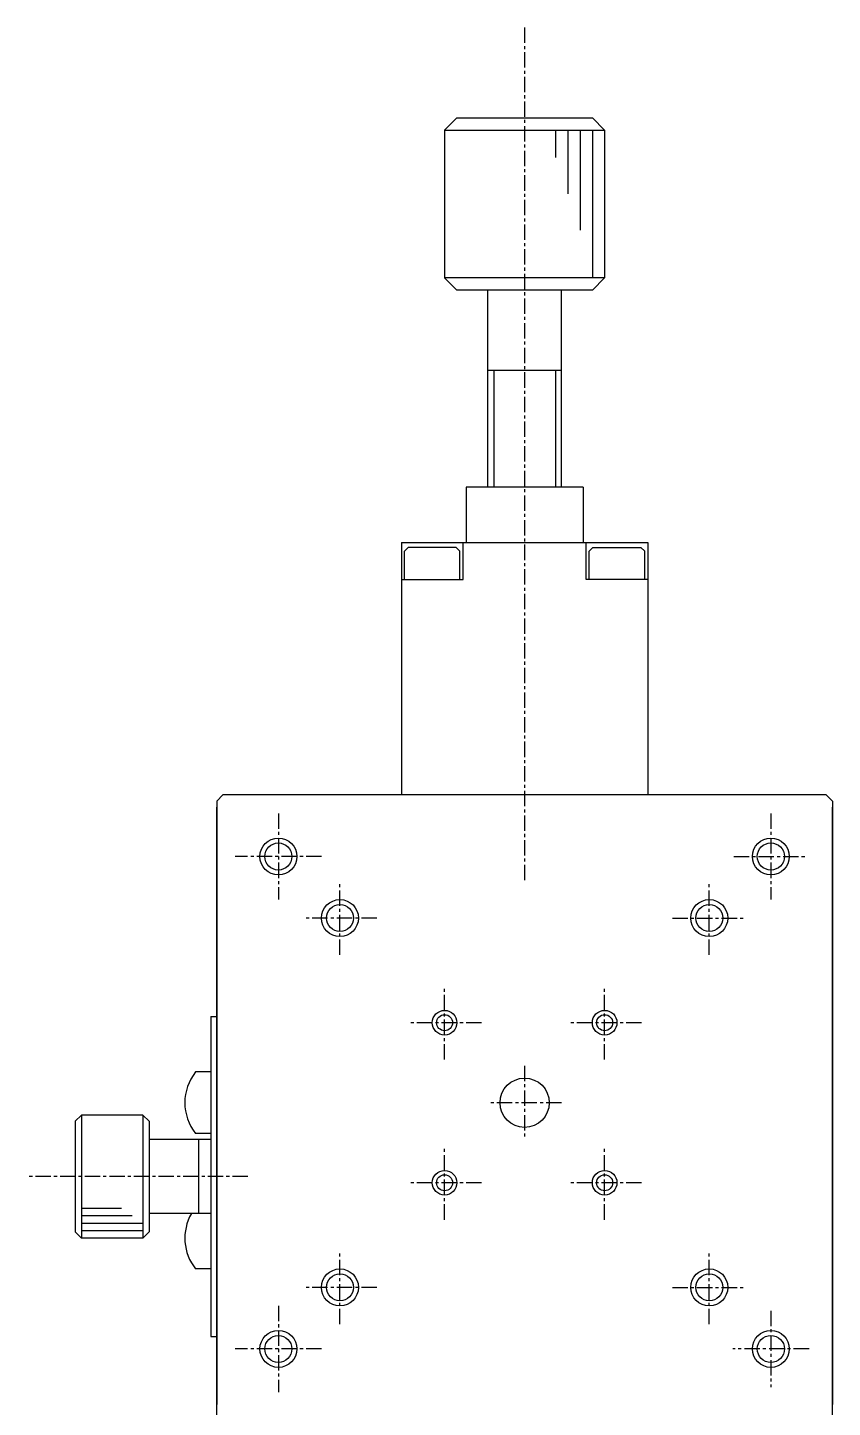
# Model space of a CAD drawing. Extents: x 102 to 333, y 47 to 271.
# Drawn here: x 254.1 to 319.4, y 158.5 to 270.5 of the extents above; entities that cross this region are included whole.
import ezdxf

# ---------------------------------------------------------------- set-up
doc = ezdxf.new("R2010")
doc.units = 0
doc.linetypes.add('CENTER', pattern=[2, 1.25, -0.25, 0.25, -0.25])
doc.layers.get('0').update_dxf_attribs({"linetype": 'CONTINUOUS'})
doc.layers.add('CENTER', color=1, linetype='CENTER')

msp = doc.modelspace()

# ---------------------------------------------------------------- linework, layer by layer
at = {"color": 7, "linetype": 'CONTINUOUS'}
for p, q in [((288.95, 263.2), (287.95, 262.2)), ((288.95, 263.2), (299.95, 263.2)), ((299.95, 263.2), (300.95, 262.2)), ((287.95, 262.2), (287.95, 250.2)), ((300.95, 262.2), (300.95, 250.2)), ((288.95, 249.2), (287.95, 250.2)), ((299.95, 249.2), (300.95, 250.2)), ((299.95, 249.2), (288.95, 249.2)), ((291.45, 233.2), (291.45, 249.2)), ((297.45, 233.2), (297.45, 249.2)), ((291.45, 242.7), (297.45, 242.7)), ((289.7, 233.2), (289.7, 228.7)), ((299.2, 233.2), (289.7, 233.2)), ((299.2, 233.2), (299.2, 228.7)), ((284.45, 228.7), (284.45, 208.2)), ((284.45, 228.7), (304.45, 228.7)), ((289.45, 225.7), (289.45, 228.7)), ((299.45, 225.7), (299.45, 228.7)), ((304.45, 228.7), (304.45, 208.2)), ((284.7, 228), (285, 228.3)), ((284.7, 225.7), (284.7, 228)), ((288.9, 228.3), (285, 228.3)), ((288.9, 228.3), (289.2, 228)), ((289.2, 225.7), (289.2, 228)), ((300, 228.3), (299.7, 228)), ((299.7, 225.7), (299.7, 228)), ((300, 228.3), (303.9, 228.3)), ((304.2, 228), (303.9, 228.3)), ((304.2, 225.7), (304.2, 228)), ((284.45, 225.7), (289.45, 225.7)), ((304.45, 225.7), (299.45, 225.7)), ((269.45, 207.7), (269.95, 208.2)), ((269.45, 207.7), (269.45, 158.7)), ((318.95, 208.2), (269.95, 208.2)), ((318.45, 208.2), (270.45, 208.2)), ((318.95, 208.2), (319.45, 207.7)), ((319.45, 207.7), (319.45, 158.7)), ((269.45, 129.2), (269.45, 207.2)), ((319.45, 129.2), (319.45, 207.2)), ((268.95, 190.2), (269.45, 190.2)), ((268.95, 190.2), (268.95, 164.2)), ((268.95, 185.7), (267.73, 185.7)), ((257.95, 181.7), (258.45, 182.2)), ((257.95, 181.7), (257.95, 172.7)), ((263.45, 182.2), (258.45, 182.2)), ((263.45, 182.2), (263.95, 181.7)), ((263.95, 181.7), (263.95, 172.7)), ((268.95, 180.7), (267.73, 180.7)), ((268.95, 180.2), (263.95, 180.2)), ((267.95, 180.2), (267.95, 174.2)), ((268.95, 174.2), (263.95, 174.2)), ((258.45, 172.2), (257.95, 172.7)), ((263.95, 172.7), (263.45, 172.2)), ((263.45, 172.2), (258.45, 172.2)), ((268.95, 169.7), (267.73, 169.7)), ((268.95, 164.2), (269.45, 164.2))]:
    msp.add_line(p, q, dxfattribs=at)
at = {"color": 3, "linetype": 'CONTINUOUS'}
for p, q in [((287.95, 262.2), (300.95, 262.2)), ((296.95, 262.2), (296.95, 259.97)), ((297.95, 262.2), (297.95, 257.03)), ((298.95, 262.2), (298.95, 254.08)), ((299.95, 262.2), (299.95, 250.2)), ((300.95, 250.2), (287.95, 250.2)), ((291.95, 242.7), (291.95, 233.2)), ((296.95, 242.7), (296.95, 233.2)), ((258.45, 182.2), (258.45, 172.2)), ((263.45, 182.2), (263.45, 172.2)), ((261.71, 174.6), (258.45, 174.6)), ((262.58, 174), (258.45, 174)), ((263.45, 173.4), (258.45, 173.4)), ((263.45, 172.8), (258.45, 172.8))]:
    msp.add_line(p, q, dxfattribs=at)
for centre, radius in [((274.45, 203.2), 1.5), ((314.45, 203.2), 1.5), ((279.45, 198.2), 1.5), ((309.45, 198.2), 1.5), ((287.95, 189.7), 1), ((300.95, 189.7), 1), ((287.95, 189.7), 0.65), ((300.95, 189.7), 0.65), ((287.95, 176.7), 1), ((287.95, 176.7), 0.65), ((300.95, 176.7), 1), ((300.95, 176.7), 0.65), ((279.45, 168.2), 1.5), ((309.45, 168.2), 1.5), ((274.45, 163.2), 1.5), ((314.45, 163.2), 1.5)]:
    msp.add_circle(centre, radius, dxfattribs=at)
at = {"color": 7, "linetype": 'CONTINUOUS'}
for centre, radius in [((274.45, 203.2), 1.1), ((314.45, 203.2), 1.1), ((279.45, 198.2), 1.1), ((309.45, 198.2), 1.1), ((294.45, 183.2), 2), ((279.45, 168.2), 1.1), ((309.45, 168.2), 1.1), ((274.45, 163.2), 1.1), ((314.45, 163.2), 1.1)]:
    msp.add_circle(centre, radius, dxfattribs=at)
for centre, start in [((270.85, 183.2), 141.3178), ((270.85, 172.2), 150)]:
    msp.add_arc(centre, 4, start, 218.6822, dxfattribs=at)
at = {"layer": 'CENTER', "color": 1, "linetype": 'CENTER'}
for p, q in [((294.45, 270.53), (294.45, 201.2)), ((274.45, 206.7), (274.45, 199.7)), ((314.45, 206.7), (314.45, 199.7)), ((277.95, 203.2), (270.95, 203.2)), ((311.45, 203.2), (317.45, 203.2)), ((279.45, 195.2), (279.45, 201.2)), ((309.45, 195.2), (309.45, 201.2)), ((282.45, 198.2), (276.45, 198.2)), ((306.45, 198.2), (312.45, 198.2)), ((287.95, 186.7), (287.95, 192.7)), ((300.95, 186.7), (300.95, 192.7)), ((290.95, 189.7), (284.95, 189.7)), ((303.95, 189.7), (297.95, 189.7)), ((294.45, 186.2), (294.45, 180.2)), ((297.45, 183.2), (291.45, 183.2)), ((287.95, 173.7), (287.95, 179.7)), ((300.95, 173.7), (300.95, 179.7)), ((271.97, 177.2), (254.08, 177.2)), ((290.95, 176.7), (284.95, 176.7)), ((303.95, 176.7), (297.95, 176.7)), ((279.45, 165.2), (279.45, 171.2)), ((309.45, 165.2), (309.45, 171.2)), ((282.45, 168.2), (276.45, 168.2)), ((306.45, 168.2), (312.45, 168.2)), ((274.45, 166.7), (274.45, 159.7)), ((314.45, 166.3), (314.45, 160.1)), ((277.95, 163.2), (270.95, 163.2)), ((317.55, 163.2), (311.35, 163.2))]:
    msp.add_line(p, q, dxfattribs=at)

doc.saveas('drawing.dxf')
